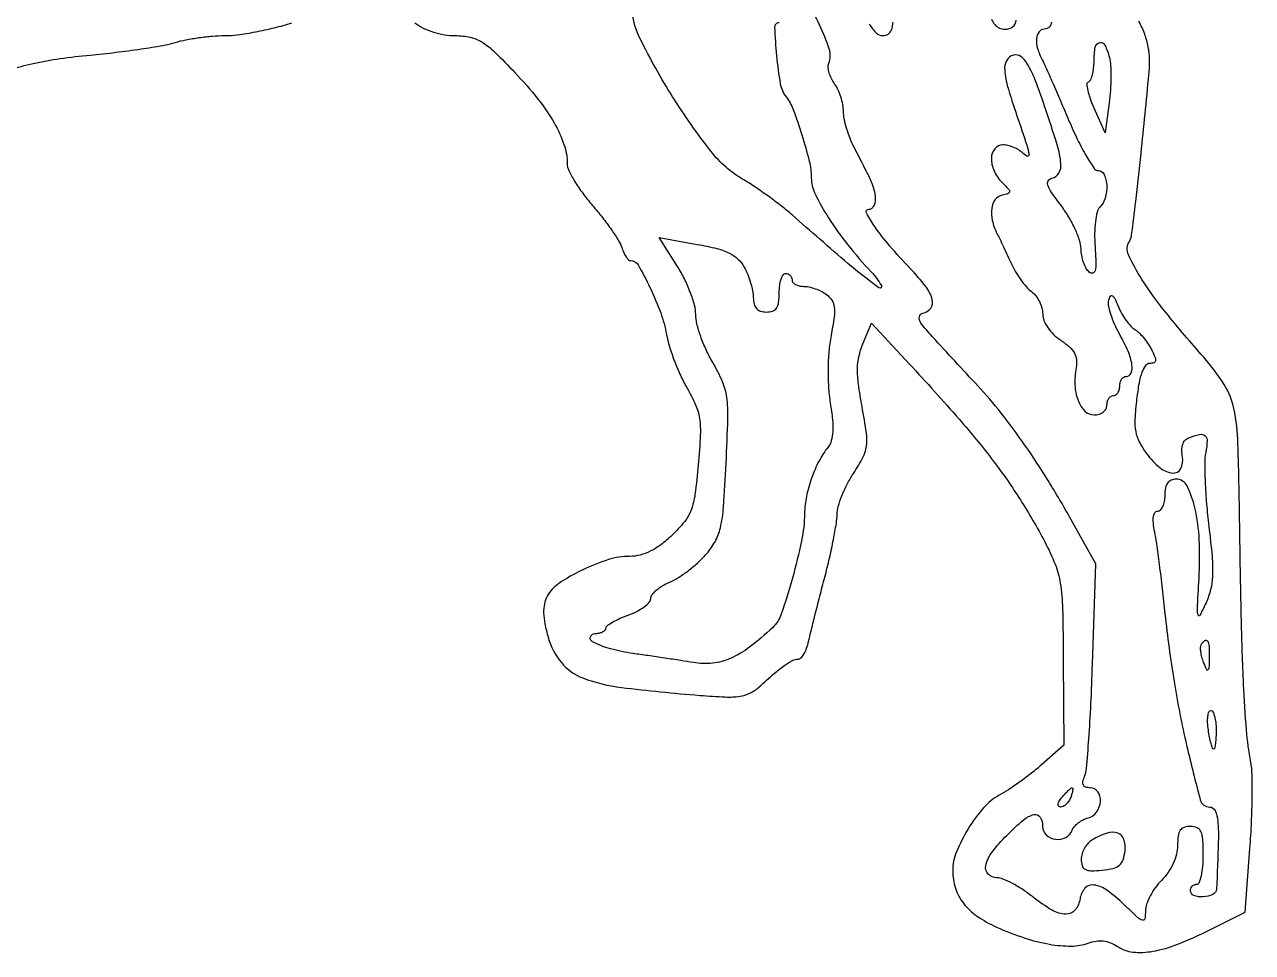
# Model space of a CAD drawing. Extents: x 0 to 501, y 0 to 407.
# Drawn here: x 233.5 to 424.7, y 12.4 to 156.7 of the extents above; entities that cross this region are included whole.
import ezdxf

# ---------------------------------------------------------------- set-up
doc = ezdxf.new("R2010")
doc.units = 0

msp = doc.modelspace()

# ---------------------------------------------------------------- linework, layer by layer
for points in [[(350.965557, 157, 0.425981), (350.283297, 156.289883, 0.013586), (350.580081, 151.878728, 0.019031), (351.16263, 147.504776, 0.123974), (352.054565, 145.492116, -0.076189), (353.17017, 143.505886, -0.014273), (354.530765, 139.548224, -0.015228), (355.663873, 135.487699, -0.059089), (355.985447, 132.900038, 0.113611), (356.577459, 130.392519, 0.027324), (358.686714, 126.645762, 0.026166), (361.68991, 122.436308, 0.021271), (365.321377, 118.25, -0.060182), (366.903096, 116.11161, -0.804906), (366.519875, 115.767282, -0.021113), (361.685757, 119.563257, -0.003751), (353, 127.110866, 0.015477), (351.35956, 128.470171, 0.008912), (349.306084, 130.009241, 0.008898), (347.186758, 131.482789, 0.014693), (345.339859, 132.641673, -0.094249), (340.401131, 136.963988, -0.02564), (334.409458, 145.488615, -0.02462), (329.349321, 154.489511, -0.116249), (328, 160.214681, 0.057222)], [(393.369723, 157.112901, -0.412164), (392.25, 156.000356, 0.238101), (391.430866, 155.586547, 0.142428), (391.045652, 154.539593, 0.088127), (391.211456, 152.984049, 0.051109), (391.917835, 151.236431, -0.015871), (392.446353, 150.154788, -0.001917), (393.524527, 147.733514, -0.002278), (394.781984, 144.84464, -0.001873), (396.098553, 141.75, 0.013523), (397.44451, 138.780295, 0.020348), (398.790504, 136.276563, 0.015978), (400.011947, 134.353684, 0.248146), (400.680718, 134, -0.299774), (401.587173, 133.402877, -0.092236), (401.965446, 131.725835, -0.076771), (401.735056, 129.737285, -0.129927), (400.896948, 128.296948, 0.138992), (400.485113, 127.559273, 0.027748), (400.216154, 126.059869, 0.027044), (400.089839, 124.203327, 0.021044), (400.146948, 122.180293, -0.008693), (400.282233, 119.626113, -0.064461), (400.16911, 118.416042, -0.298135), (399.804637, 118.063084, -0.224508), (399.25, 118.20579, -0.094366), (398.768172, 118.790661, -0.041421), (398.359015, 119.711498, -0.039052), (398.075184, 120.790285, -0.04218), (397.97218, 121.872445, 0.07839), (397.755826, 123.155539, 0.027273), (397.061775, 124.903156, 0.026305), (396.074628, 126.775589, 0.02773), (394.911994, 128.5, -0.010545), (393.385245, 130.604704, -0.069681), (392.80109, 131.762302, -0.223395), (392.875435, 132.427103, -0.206751), (393.439814, 132.823324, 0.217617), (394.53021, 133.623191, 0.153688), (394.843052, 135.132662, 0.050017), (394.261356, 137.993713, 0.006253), (392.308586, 144.026723, 0.009582), (390.900614, 147.948171, 0.037504), (389.808078, 150.275824, 0.0672), (388.821946, 151.578364, 0.199739), (387.808586, 152, 0.227795), (386.57334, 151.406434, 0.175533), (386.086181, 149.97192, 0.06525), (386.498707, 147.250911, 0.012647), (388, 142.5, -0.002447), (389.533294, 137.971478, -0.045566), (389.877663, 136.504074, -0.584149), (389.577019, 136.274157, -0.095515), (388.8, 136.8, 0.062206), (388.209158, 137.259641, 0.039117), (387.42375, 137.6475, 0.038823), (386.577103, 137.91209, 0.056383), (385.8, 138, 0.226682), (384.552363, 137.403727, 0.166073), (384.018381, 135.940853, 0.11356), (384.427952, 133.973969, 0.08872), (385.678593, 132.178571, -0.010058), (386.692602, 131.12294, -0.188479), (386.857185, 130.701843, -0.330021), (386.64579, 130.416451, -0.026367), (385.678593, 130.176676, 0.192495), (384.617139, 129.495385, 0.122292), (384.070019, 128.111373, 0.089835), (384.156312, 126.240922, 0.061401), (384.883329, 124.236431, -0.004944), (385.316079, 123.364511, -0.001832), (385.908639, 122.128827, -0.001815), (386.545351, 120.775845, -0.002189), (387.133329, 119.5, 0.027459), (387.784924, 118.255609, 0.022296), (388.612603, 116.997406, 0.022843), (389.482183, 115.90457, 0.052955), (390.25, 115.193296, -0.068937), (390.920024, 114.531746, -0.047486), (391.486782, 113.626156, -0.047453), (391.872954, 112.628952, -0.068438), (392.002875, 111.693296, 0.096296), (392.201011, 110.681138, 0.055206), (392.794733, 109.582908, 0.049748), (393.701279, 108.518181, 0.043983), (394.836262, 107.603837, -0.034509), (396.162018, 106.576549, -0.082561), (396.939954, 105.61026, -0.101958), (397.270002, 104.579439, -0.074019), (397.220342, 103.372313, 0.058115), (397.021302, 100.6425, 0.080047), (397.516373, 98.238127, 0.106248), (398.579769, 96.595475, 0.198698), (400.019052, 96, 0.073662), (400.778134, 96.112441, 0.088728), (401.419842, 96.439303, 0.101291), (401.847744, 96.926394, 0.130459), (402, 97.5, -0.064853), (402.074694, 98.073457, -0.082425), (402.29375, 98.559375, -0.098894), (402.618646, 98.884432, -0.148195), (403, 99, 0.148195), (403.381354, 99.115568, 0.098894), (403.70625, 99.440625, 0.082425), (403.925306, 99.926543, 0.064853), (404, 100.5, -0.064853), (404.074694, 101.073457, -0.082425), (404.29375, 101.559375, -0.098894), (404.618646, 101.884432, -0.148195), (405, 102, 0.309141), (405.764941, 102.522923, 0.13317), (405.903158, 103.813032, 0.063768), (405.29213, 105.895417, 0.024749), (403.94976, 108.589449, -0.024779), (403.193932, 110.106558, -0.027138), (402.617177, 111.646312, -0.028), (402.273179, 113.003986, -0.107574), (402.292369, 113.869865, -0.075651), (402.5403, 114.477343, -0.434562), (402.843115, 114.542647, -0.129926), (403.224231, 114.094653, -0.013749), (403.787171, 112.830715, 0.030182), (404.312706, 111.747922, 0.027556), (404.979451, 110.70151, 0.028617), (405.680592, 109.833804, 0.075486), (406.298577, 109.330715, -0.059589), (406.922542, 108.85478, -0.025241), (407.640972, 108.083085, -0.024539), (408.333514, 107.172333, -0.029419), (408.889199, 106.25, -0.016988), (409.465855, 105.054538, -0.128532), (409.564714, 104.441204, -0.28786), (409.312978, 104.114436, -0.088684), (408.672865, 104, 0.237527), (408.012278, 103.667421, 0.07091), (407.458791, 102.645517, 0.043882), (406.996251, 100.955165, 0.0156), (406.626038, 98.475256, 0.015854), (406.360348, 95.36761, 0.058566), (406.484956, 93.40532, 0.075471), (407.039509, 91.791943, 0.038747), (408.176415, 89.975256, 0.061535), (410.244458, 87.797453, 0.149754), (412.27055, 86.962175, 0.308023), (413.510156, 87.645616, 0.166054), (413.764826, 89.4499, -0.045942), (413.660728, 90.518994, -0.079296), (413.796631, 91.400211, -0.100562), (414.161996, 92.050756, -0.123678), (414.730037, 92.4499, -0.036106), (416.435019, 92.966548, -0.238449), (417.272955, 92.756058, -0.232961), (417.612262, 91.950772, -0.034617), (417.38042, 90.152098, 0.050095), (417.222207, 88.531017, 0.009876), (417.288241, 85.605717, 0.010378), (417.504159, 82.187051, 0.009472), (417.866455, 78.674238, -0.008094), (418.364077, 73.976167, -0.031533), (418.440879, 71.055764, -0.048799), (418.144512, 68.861888, -0.049122), (417.428812, 66.772141, -0.012348), (416.481781, 64.825682, -0.676534), (416.185384, 64.854322, -0.084165), (416.07984, 65.752837, -0.001578), (416.337195, 70.5, 0.025835), (416.371427, 76.552984, 0.044733), (415.692777, 81.534083, 0.058946), (414.471495, 84.958531, 0.284975), (412.792595, 86, 0.096694), (411.990547, 85.84343, 0.141725), (411.42926, 85.401343, 0.110617), (411.103095, 84.6336, 0.045379), (411, 83.5, -0.043059), (410.917426, 82.54293, -0.062763), (410.669531, 81.734375, -0.082352), (410.305091, 81.186746, -0.207732), (409.875, 81, 0.242732), (409.442159, 80.776716, 0.11724), (409.201591, 80.182835, 0.063887), (409.177998, 79.194268, 0.023418), (409.38806, 77.809698, -0.014375), (409.696009, 76.001057, -0.002855), (410.135124, 72.748385, -0.00302), (410.602095, 68.953577, -0.002807), (411.035255, 65.059698, 0.01416), (412.450096, 54.523905, 0.016471), (414.406024, 44.607863, 0.008925), (416.53151, 36.126077, 0.339036), (418, 35.001218, -0.297317), (418.849639, 34.44711, -0.083248), (419.259446, 32.834098, -0.02874), (419.341496, 29.581766, -0.003286), (419.056773, 22.25, -0.278187), (418.492605, 21.403819, -0.094922), (417.003308, 21.022232, -0.101765), (415.541946, 21.230084, -0.31666), (415, 22, -0.099038), (415.076342, 22.381638, -0.097945), (415.29375, 22.70625, -0.097945), (415.618362, 22.923658, -0.099038), (416, 23, 0.31052), (416.388512, 23.267028, 0.036969), (416.70625, 24.321875, 0.033738), (416.927717, 25.775243, 0.020945), (417, 27.5, 0.013964), (416.930739, 29.979415, 0.090841), (416.638889, 31.1875, 0.188085), (416.035525, 31.785276, 0.102588), (415, 32, 0.08066), (414.027694, 31.842121, 0.164917), (413.419231, 31.380682, 0.117635), (413.093347, 30.517194, 0.031681), (413, 29.045455, -0.060672), (412.830706, 27.655435, -0.046877), (412.326923, 26.213287, -0.044823), (411.532701, 24.82405, -0.044145), (410.5, 23.590909, 0.039712), (409.543305, 22.468849, 0.035371), (408.734375, 21.166808, 0.037116), (408.176319, 19.886364, 0.084402), (408, 18.849288, -0.041418), (407.89834, 17.624151, -0.448668), (407.525773, 17.389672, -0.117694), (406.821878, 17.789035, -0.004848), (404.702393, 19.803833, 0.03535), (402.042207, 22.040422, 0.12321), (399.976799, 22.873172, 0.246243), (398.583449, 22.372738, 0.151491), (397.819551, 20.760216, -0.135467), (397.049949, 18.994386, -0.233689), (395.625552, 18.338788, -0.126485), (393.470327, 18.957168, -0.035127), (390.547447, 20.962294, 0.02155), (388.947355, 22.125046, 0.023647), (387.300729, 23.107674, 0.023954), (385.825463, 23.80733, 0.099058), (384.862495, 24, -0.204666), (383.50157, 24.581426, -0.253254), (383.142859, 25.891779, -0.105305), (384.130349, 27.996375, -0.034226), (386.4, 30.6, -0.020487), (388.987669, 32.983877, -0.115125), (390.649698, 33.836972, -0.331268), (391.604663, 33.439056, -0.134862), (392, 32, 0.202823), (392.562875, 30.669479, 0.161633), (393.979205, 29.985543, 0.15269), (395.585034, 30.267257, 0.183955), (396.60056, 31.401458, -0.088576), (396.946829, 31.975085, -0.048392), (397.547554, 32.539559, -0.046194), (398.290679, 33.010929, -0.054344), (399.069175, 33.307839, 0.175604), (400.401976, 34.226406, 0.138573), (400.997427, 35.886976, 0.171039), (400.584987, 37.377851, 0.245274), (399.393011, 38, -0.072421), (398.697823, 38.101223, -0.207405), (398.331839, 38.408355, -0.16984), (398.264235, 38.937263, -0.046753), (398.51812, 39.75, 0.078141), (398.827659, 41.0135, 0.003357), (399.183363, 45.589625, 0.005669), (399.508215, 51.040775, 0.004001), (399.754724, 57.172127), (400.25923, 72.844254), (396.450331, 79.672127, 0.011279), (392.848125, 85.800374, 0.01378), (389.19615, 91.356055, 0.01489), (385.539116, 96.279594, 0.019978), (381.921935, 100.5, -0.000877), (374.799699, 108.194707, -0.024443), (373.044927, 110.294396, -0.202108), (372.804953, 111.240398, -0.316319), (373.362485, 111.823324, 0.192126), (374.581534, 112.612572, 0.226224), (374.814318, 113.955407, 0.096528), (373.791696, 115.989843, 0.025874), (371.421413, 118.74768, -0.012329), (368.185718, 122.312447, -0.025188), (365.864045, 125.291419, -0.034137), (364.578131, 127.42014, -0.561317), (364.931906, 128, 0.140401), (365.339211, 128.116672, 0.099909), (365.686247, 128.444611, 0.085109), (365.919977, 128.935064, 0.068836), (366, 129.513569, 0.057382), (365.863178, 130.701855, 0.04049), (365.452454, 131.983124, 0.019468), (364.586535, 133.870822, 0.002787), (362.64279, 137.654292, -0.026798), (362.013819, 139.038227, -0.021414), (361.48257, 140.588356, -0.021901), (361.114662, 142.06896, -0.049981), (361, 143.213162, 0.047546), (360.899042, 144.272453, 0.030533), (360.592053, 145.469297, 0.030596), (360.143384, 146.61482, 0.049263), (359.611243, 147.516979, -0.044615), (359.116354, 148.338475, -0.04459), (358.774938, 149.234886, -0.048395), (358.624435, 150.071115, -0.112411), (358.714414, 150.698158, 0.171363), (358.774539, 152.926234, 0.034201), (357.272574, 156.677663, 0.032117), (355.317783, 160.144533, 0.252954)], [(231.124392, 149.684663, -0.019784), (234.8723, 150.663883, -0.017919), (239.060375, 151.426679, -0.013082), (243.757304, 151.984284, 0.006715), (247.743475, 152.406119, 0.006988), (251.664269, 152.930032, 0.006761), (255.040548, 153.476049, 0.030091), (256.993398, 153.941585, -0.025529), (258.630682, 154.347704, -0.013701), (260.684816, 154.689091, -0.01361), (262.804162, 154.923313, -0.020716), (264.654304, 155, 0.033421), (266.692934, 155.13642, 0.013322), (269.459715, 155.58371, 0.013114), (272.428481, 156.226257, 0.016099), (275.160906, 156.987099, -0.030916)], [(294.272871, 157, 0.052759), (295.568946, 156.185444, 0.037631), (297.161697, 155.548446, 0.036434), (298.896765, 155.137818, 0.039909), (300.620663, 155, -0.054206), (302.892012, 154.753034, -0.085145), (304.706078, 154.014784, -0.053504), (306.696794, 152.459301, -0.010715), (309.866459, 149.25, -0.021345), (313.443099, 145.131285, -0.037746), (315.971709, 141.410783, -0.04678), (317.498397, 138.064119, -0.083818), (318, 135.092938, 0.113415), (318.239195, 134.051985, 0.022768), (319.152696, 132.368872, 0.02298), (320.421868, 130.468131, 0.019686), (321.924072, 128.587728, -0.012647), (323.473486, 126.703237, -0.013673), (324.884422, 124.790249, -0.013268), (326.002498, 123.089685, -0.062016), (326.49146, 122.026909, 0.031445), (326.792632, 121.250878, 0.042186), (327.165665, 120.595404, 0.048335), (327.551727, 120.135478, 0.196443), (327.883247, 120, -0.268902), (329.020299, 119.340825, -0.017268), (330.880481, 115.81532, -0.025045), (332.544985, 111.88823, -0.044621), (333.452257, 108.5, 0.031991), (333.894779, 106.663172, 0.016469), (334.669078, 104.426759, 0.016301), (335.620365, 102.169461, 0.023658), (336.616251, 100.25067, -0.027632), (337.977485, 97.576215, -0.06725), (338.59043, 95.454677, -0.049332), (338.715089, 92.87978, -0.009677), (338.392565, 88.25067, -0.010454), (337.883863, 83.637141, -0.056827), (337.276558, 81.200466, -0.080436), (336.228835, 79.363415, -0.033095), (334.279602, 77.25, -0.028337), (332.558502, 75.791595, -0.046235), (330.932291, 74.785805, -0.053657), (329.345222, 74.198758, -0.061847), (327.744522, 74, 0.076585), (324.40429, 73.485358, 0.036114), (320.338145, 71.870999, 0.035152), (316.691657, 69.781178, 0.122791), (314.885643, 67.786321, 0.071947), (314.45344, 66.593974, 0.056993), (314.329762, 65.227167, 0.043321), (314.51581, 63.545895, 0.019051), (315.037316, 61.366719, 0.106292), (317.089238, 57.470928, 0.128264), (320.447183, 55.078254, 0.061267), (326.44693, 53.599984, 0.009497), (338.645954, 52.373504, 0.009448), (342.608134, 52.126288, 0.045325), (344.866104, 52.232876, 0.07798), (346.434445, 52.706708, 0.072752), (347.824279, 53.645954, -0.006305), (350.267925, 55.819373, -0.023888), (351.874864, 57.083506, -0.038291), (353.043751, 57.78775, -0.116955), (353.938742, 58, 0.206987), (354.374178, 58.188328, 0.054736), (354.840257, 58.807813, 0.046072), (355.262793, 59.697081, 0.033396), (355.570959, 60.75, -0.005825), (355.924326, 62.261855, -0.001312), (356.562168, 64.825153, -0.00136), (357.314114, 67.779542, -0.001317), (358.090011, 70.761158, 0.007678), (358.821199, 73.72518, 0.008368), (359.438941, 76.626746, 0.007935), (359.886241, 79.125074, 0.040345), (360, 80.532598, -0.070201), (360.173321, 81.760976, -0.025178), (360.74858, 83.436665, -0.024395), (361.572966, 85.235072, -0.026508), (362.548356, 86.893706, 0.024158), (364.029072, 89.384782, 0.090111), (364.579967, 91.114956, 0.06784), (364.565685, 93.168473, 0.009947), (363.891369, 97.28616, -0.011759), (363.328968, 100.800222, -0.03717), (363.18402, 103.178346, -0.051185), (363.407879, 105.104346, -0.043705), (364.022571, 107.05449), (365.359114, 110.281192), (371.286309, 103.890596, -0.007045), (379.001593, 95.333382, -0.017237), (384.366947, 88.767881, -0.02144), (388.525017, 82.790633, -0.018978), (392.339133, 76.235602, -0.028303), (393.943846, 72.758943, -0.05542), (394.741921, 69.819492, -0.032714), (395.091333, 65.903072, -0.004624), (395.20736, 57.805307), (395.274222, 44.639411), (391.812248, 41.569706, -0.014709), (390.259432, 40.272376, -0.01055), (388.452829, 38.911827, -0.010668), (386.67622, 37.688424, -0.02247), (385.237426, 36.83226, 0.091108), (382.824523, 34.906612, 0.040843), (380.41214, 31.624812, 0.040816), (378.577809, 28.019539, 0.097575), (378, 25.086891, 0.078366), (378.428051, 22.372553, 0.087312), (379.667439, 20.032087, 0.076674), (381.784105, 18.034107, 0.045603), (384.812295, 16.330822, 0.025207), (389.129013, 14.652424, 0.037048), (393.075263, 13.660067, 0.043559), (396.473641, 13.369699, 0.08835), (399.105749, 13.843416, -0.05098), (400.308444, 14.153643, -0.067321), (401.438896, 14.171876, -0.066695), (402.541639, 13.88853, -0.048874), (403.662129, 13.301812, 0.119909), (406.068244, 12.446994, 0.070468), (409.136323, 12.563702, 0.049739), (413.028267, 13.674932, 0.020978), (418, 15.891988), (423.5, 18.626665), (424.262557, 28.563332, 0.008098), (424.508117, 32.624245, 0.008607), (424.615677, 36.609229, 0.008277), (424.592412, 40.038538, 0.038796), (424.393842, 42, -0.02398), (423.736492, 47.008745, -0.008786), (423.272679, 54.137239, -0.006349), (422.931783, 63.95631, -0.002256), (422.686094, 78, 0.00414), (422.398697, 91.516066, 0.044042), (421.753854, 96.975674, 0.089209), (420.242394, 100.721323, 0.040298), (417.060301, 104.977046, -0.010135), (411.203114, 111.898246, -0.02776), (407.448639, 117.085133, -0.036132), (405.35966, 120.919828, -0.250063), (405.491, 122.985438, 0.107137), (405.851515, 124.004225, 0.002386), (406.487939, 129.199929, 0.003745), (407.31039, 136.672498, 0.000923), (408.546472, 148.956557, 0.030172), (408.632999, 151.225578, 0.040822), (408.420421, 153.265992, 0.041406), (407.882874, 155.222188, 0.032399), (406.993304, 157.23735, -0.040115)], [(365.008678, 156.758623, 0.047287), (366.132097, 155.397434, 0.199147), (367.090363, 155, 0.139333), (367.936718, 155.24052, 0.165719), (368.46187, 155.878657, 0.078718), (368.717227, 157.119178, 0.015255)], [(384.055333, 157.547472, 0.08619), (384.58216, 156.69021, 0.107582), (385.276144, 156.180535, 0.105164), (386.125, 156, 0.159002), (387.355893, 156.401582, 0.226058), (387.894366, 157.398058, 0.076551)]]:
    msp.add_lwpolyline(points, format="xyb")
for points in [[(402.385948, 151.598396, -0.046936), (402.575586, 150.361238, -0.015819), (402.624283, 148.535265, -0.015578), (402.550761, 146.501019, -0.017236), (402.350864, 144.543182), (401.713016, 139.889573), (400.015202, 143.694787, -0.020459), (399.425134, 145.177453, -0.033456), (399.063254, 146.480135, -0.036814), (398.932214, 147.478696, -0.323211), (399.158694, 147.833333, 0.197917), (399.484117, 148.147637, 0.039694), (399.752866, 148.925521, 0.036393), (399.93843, 149.942103, 0.026955), (400, 151.083333, -0.044377), (400.188214, 153.199786, -0.304083), (400.878485, 153.914806, -0.348557), (401.701834, 153.508757, -0.049026)], [(345.557611, 118.977528, -0.031403), (346.08547, 117.864399, -0.022693), (346.536655, 116.566836, -0.023051), (346.853529, 115.289517, -0.045363), (346.964565, 114.25, 0.057131), (347.097847, 113.229631, 0.123458), (347.467723, 112.535679, 0.135029), (348.095338, 112.136058, 0.074778), (349, 112, 0.081208), (349.975317, 112.159458, 0.166173), (350.583333, 112.625, 0.116834), (350.907747, 113.499083, 0.030703), (351, 115, -0.031626), (351.072766, 116.149251, -0.048861), (351.29375, 117.11875, -0.06271), (351.615738, 117.790443, -0.254951), (352, 118, -0.099038), (352.381638, 117.923658, -0.097945), (352.70625, 117.70625, -0.097945), (352.923658, 117.381638, -0.099038), (353, 117, 0.175567), (353.138255, 116.618398, 0.092916), (353.531356, 116.29375, 0.073113), (354.116832, 116.074011, 0.053321), (354.80887, 116, -0.054945), (355.625562, 115.909982, -0.030529), (356.589364, 115.632213, -0.030079), (357.542062, 115.227423, -0.042389), (358.33001, 114.747958, -0.089101), (359.181393, 113.855222, -0.117922), (359.564417, 112.803314, -0.063936), (359.543564, 111.23063, -0.011616), (359.065773, 108.346821, 0.025374), (358.727627, 105.888307, 0.018701), (358.59423, 103.142781, 0.018608), (358.666375, 100.375179, 0.024015), (358.948708, 97.848863, -0.014995), (359.282871, 95.279448, -0.037664), (359.328265, 93.392208, -0.053301), (359.106501, 91.99805, -0.104082), (358.597436, 91, 0.050272), (357.194207, 88.851762, 0.034281), (356.031516, 86.173902, 0.034068), (355.236979, 83.335958, 0.046753), (354.942354, 80.702947, -0.046358), (354.46783, 76.431758, -0.017623), (353.050115, 70.601539, -0.013682), (351.318634, 65.026709, -0.123342), (349.942046, 62.897605, -0.024404), (346.375306, 59.877488, -0.059624), (343.418937, 58.126603, -0.0769), (340.628463, 57.378029, -0.069082), (337.63353, 57.465967, 0.002905), (335.676538, 57.784777, 0.001409), (333.171148, 58.17077, 0.001397), (330.559826, 58.558094, 0.002013), (328.246972, 58.885042, -0.032759), (324.750638, 59.600697, -0.053828), (321.943412, 60.705517, -0.354415), (321.610491, 61.477634, -0.336025), (322.3, 62, 0.045048), (322.950727, 62.058747, 0.064927), (323.500625, 62.234739, 0.084874), (323.872212, 62.493761, 0.20081), (324, 62.799112, -0.237366), (324.191819, 63.180403, -0.026408), (325.028125, 63.735259, -0.027614), (326.159144, 64.320867, -0.018895), (327.5, 64.86384, 0.031058), (328.839971, 65.444755, 0.041016), (329.971875, 66.143654, 0.046417), (330.767399, 66.852593, 0.18976), (331, 67.443408, -0.165394), (331.200094, 68.031762, -0.050426), (331.854618, 68.725381, -0.04434), (332.795848, 69.404462, -0.035935), (333.909339, 69.962447, 0.042254), (335.215772, 70.637875, 0.021044), (336.750502, 71.696188, 0.020725), (338.258213, 72.933531, 0.028584), (339.495929, 74.172292, 0.052815), (341.008548, 76.280844, 0.073575), (341.846885, 78.44308, 0.038184), (342.322577, 81.663375, 0.005279), (342.726942, 88.420962, 0.00499), (343.00439, 95.489458, 0.040265), (342.838155, 98.731246, 0.069396), (342.162475, 101.169897, 0.030317), (340.640352, 104.170295, -0.025193), (339.629681, 106.112964, -0.022419), (338.775603, 108.223617, -0.023047), (338.180289, 110.192694, -0.061956), (338, 111.642077, 0.066858), (337.805423, 113.090732, 0.024508), (337.161946, 115.058544, 0.023778), (336.239053, 117.166955, 0.026264), (335.147051, 119.107073), (332.294101, 123.605707), (338.240098, 122.530382, -0.016155), (341.297291, 121.874854, -0.052165), (343.248326, 121.167605, -0.076915), (344.571569, 120.251541, -0.076687)], [(417.929715, 58.25, -0.004321), (417.873612, 56.609912, -0.207728), (417.732671, 56.31997, -0.501737), (417.536295, 56.364166, -0.009218), (417.054847, 57.5, -0.029036), (416.778841, 58.320693, -0.033107), (416.614064, 59.132812, -0.035157), (416.569653, 59.828976, -0.130202), (416.684149, 60.25, -0.093477), (417.233592, 60.888097, -0.448762), (417.650584, 60.816455, -0.12731), (417.907952, 59.995363, -0.019013)], [(419, 47, -0.012096), (418.97217, 45.849825, -0.019939), (418.886465, 44.88125, -0.014861), (418.766339, 44.12656, -0.360284), (418.613499, 44, -0.322443), (418.442408, 44.123137, -0.013551), (418.211193, 44.88125, -0.018975), (417.983363, 45.850008, -0.011827), (417.786692, 47, -0.025568), (417.677574, 48.149985, -0.042928), (417.7186, 49.11875, -0.055623), (417.88429, 49.797993, -0.314934), (418.173193, 50, -0.282744), (418.492393, 49.803812, -0.049958), (418.757125, 49.11875, -0.041208), (418.940059, 48.149578, -0.026053)], [(396.361626, 36.5, -0.054778), (396.065988, 35.926337, -0.05745), (395.656816, 35.440625, -0.064053), (395.201557, 35.11007, -0.125677), (394.770566, 35, -0.214681), (394.484197, 35.128897, -0.22275), (394.396714, 35.425778, -0.100348), (394.57205, 35.903434, -0.035237), (395, 36.5, -0.012711), (395.50208, 37.074599, -0.017822), (395.980891, 37.559375, -0.014236), (396.395857, 37.928855, -0.176553), (396.59106, 38, -0.407084), (396.688496, 37.904913, -0.044074), (396.666459, 37.559375, -0.034664), (396.557685, 37.075405, -0.019009)], [(399.75, 29.919901, 0.0754), (399.080526, 29.380815, 0.05481), (398.514063, 28.608519, 0.054874), (398.12959, 27.732788, 0.076161), (398, 26.886951, 0.074907), (398.1536, 25.867434, 0.200034), (398.614589, 25.313333, 0.123109), (399.513469, 25.096192, 0.022044), (401.25, 25.186642, 0.032252), (402.978305, 25.466624, 0.121741), (403.949869, 25.956941, 0.139735), (404.50744, 26.801583, 0.047844), (404.816422, 28.25, 0.110161), (404.631098, 30.010567, 0.236279), (403.687564, 30.948525, 0.161056), (402.02596, 30.946896, 0.051812)]]:
    msp.add_lwpolyline(points, format="xyb", close=True)

doc.saveas('drawing.dxf')
